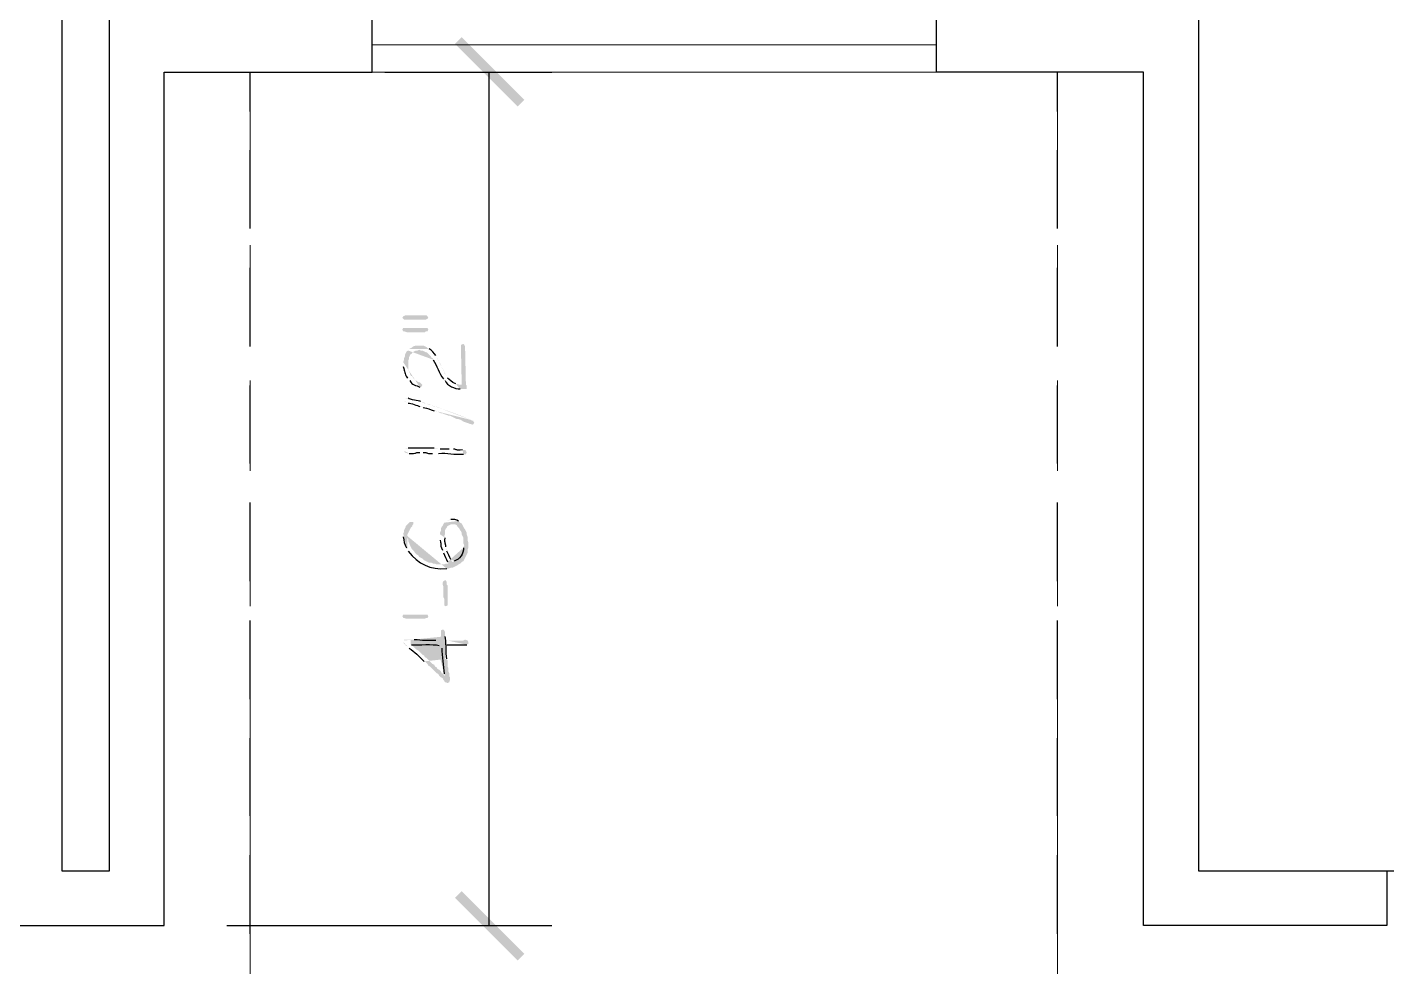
# Model space of a CAD drawing. Header units: inches. Extents: x -167 to 6071, y -6287 to -2731.
# Drawn here: x 188.2 to 274.9, y -6054.7 to -5994.7 of the extents above; entities that cross this region are included whole.
import ezdxf

# ---------------------------------------------------------------- set-up
doc = ezdxf.new("R2010")
doc.units = ezdxf.units.IN
doc.header["$LTSCALE"] = 96
doc.header["$MEASUREMENT"] = 0
doc.linetypes.add('Dash', pattern=[0.225, 0.15, -0.075])
doc.layers.add('Doors', color=5, linetype='Continuous', lineweight=9)
doc.layers.add('Furniture', color=7, linetype='Continuous', lineweight=5, true_color=0x994d00)
doc.layers.add('PDF_Geometry', color=7, linetype='Continuous', true_color=0x4a4a4a)
doc.layers.add('PDF_Solid Fills', color=7, linetype='Continuous')

msp = doc.modelspace()

# ---------------------------------------------------------------- hatches: boundary and pattern name
at = {"layer": 'PDF_Solid Fills', "true_color": 0x4a4a4a, "transparency": 33554559}
for points in [[(212.117, -6013.269), (212.223, -6013.375), (213.61, -6013.375), (213.717, -6013.322), (213.77, -6013.269), (213.717, -6013.162), (213.663, -6013.109), (212.277, -6013.109), (212.17, -6013.162)], [(212.117, -6014.015), (212.17, -6014.122), (212.223, -6014.122), (212.383, -6014.175), (213.557, -6014.175), (213.61, -6014.122), (213.717, -6014.122), (213.77, -6014.015), (213.717, -6013.909), (212.17, -6013.909)], [(215.85, -6015.082), (215.903, -6017.535), (215.903, -6017.802), (216.223, -6017.802), (216.223, -6017.589), (216.17, -6017.535), (216.117, -6015.135), (216.117, -6015.082), (216.063, -6014.975), (216.01, -6014.922), (215.903, -6014.975), (215.85, -6014.975)], [(214.677, -6030.175), (214.677, -6030.282), (214.73, -6030.389), (214.73, -6031.082), (214.783, -6031.189), (214.783, -6031.615), (214.89, -6031.669), (214.997, -6031.615), (214.997, -6030.335), (214.943, -6030.282), (214.943, -6030.122), (214.89, -6030.015), (214.837, -6030.015), (214.73, -6030.069)], [(212.383, -6032.202), (213.717, -6032.202), (213.77, -6032.309), (213.717, -6032.415), (213.61, -6032.415), (213.557, -6032.469), (212.383, -6032.469), (212.223, -6032.415), (212.17, -6032.415), (212.117, -6032.309), (212.17, -6032.202)]]:
    msp.add_hatch(color=251, dxfattribs=at).paths.add_polyline_path(points)
h = msp.add_hatch(color=251, dxfattribs=at)
h.paths.add_polyline_path([(212.49, -6015.349), (212.49, -6016.202), (212.49, -6015.989), (212.543, -6015.882), (212.543, -6015.775), (212.65, -6015.562), (212.703, -6015.562), (212.757, -6015.455), (212.97, -6015.349), (213.077, -6015.349), (213.183, -6015.295), (213.29, -6015.349), (213.397, -6015.349), (213.61, -6015.455), (213.663, -6015.455), (213.93, -6015.722), (213.983, -6015.829), (214.037, -6015.829), (214.09, -6015.935)], flags=0)
h.paths.add_polyline_path([(214.73, -6017.162), (214.73, -6017.215), (214.837, -6017.269)], flags=0)
h.paths.add_polyline_path([(215.797, -6017.802), (215.903, -6017.802), (215.903, -6017.535), (215.797, -6017.535), (215.637, -6017.482), (215.53, -6017.482)], flags=0)
h.paths.add_polyline_path([(214.997, -6017.109), (214.89, -6016.895), (214.783, -6016.789), (214.783, -6016.682), (214.677, -6016.469), (214.623, -6016.415), (214.57, -6016.255), (214.517, -6016.149), (214.41, -6015.989), (214.25, -6015.669)], flags=0)
h.paths.add_polyline_path([(213.823, -6015.242), (213.717, -6015.189), (213.663, -6015.135), (213.557, -6015.082), (213.45, -6015.029), (212.97, -6015.029), (212.81, -6015.082), (212.757, -6015.135), (212.543, -6015.242)], flags=0)
h = msp.add_hatch(color=251, dxfattribs=at)
h.paths.add_polyline_path([(212.17, -6016.202), (212.17, -6016.362)], flags=0)
h.paths.add_polyline_path([(212.437, -6017.109), (212.597, -6017.269)], flags=0)
h.paths.add_polyline_path([(213.237, -6017.695), (213.343, -6017.642), (213.397, -6017.535), (213.343, -6017.482), (213.237, -6017.375), (213.183, -6017.375), (213.077, -6017.322), (213.023, -6017.269), (212.97, -6017.269), (212.81, -6017.109), (212.757, -6017.002), (212.65, -6016.949), (212.597, -6016.842), (212.597, -6016.789), (212.49, -6016.575), (212.49, -6015.349), (212.383, -6015.402), (212.277, -6015.615), (212.277, -6015.722), (212.223, -6015.829), (212.223, -6015.935), (212.17, -6016.095)], flags=0)
h = msp.add_hatch(color=251, dxfattribs=at)
h.paths.add_polyline_path([(212.223, -6018.549), (212.277, -6018.602), (212.49, -6018.709)], flags=0)
h.paths.add_polyline_path([(213.237, -6018.922), (213.343, -6018.922), (213.45, -6018.975)], flags=0)
h.paths.add_polyline_path([(214.143, -6019.189), (214.25, -6019.189), (214.57, -6019.349), (214.677, -6019.349), (214.783, -6019.402), (214.943, -6019.455), (215.05, -6019.509), (215.157, -6019.509), (215.583, -6019.722), (215.69, -6019.722), (215.85, -6019.775), (216.01, -6019.882), (216.33, -6019.989), (216.437, -6020.042), (216.543, -6020.042), (216.543, -6020.095), (216.65, -6020.042), (216.703, -6019.935), (216.65, -6019.882), (216.65, -6019.829), (216.543, -6019.829), (216.49, -6019.775)], flags=0)
h.paths.add_polyline_path([(216.49, -6019.775, 0.021662), (214.517, -6019.029)], flags=0)
h.paths.add_polyline_path([(214.517, -6019.029), (214.41, -6018.975), (214.25, -6018.922), (214.143, -6018.922), (214.037, -6018.869), (213.93, -6018.815), (213.823, -6018.815), (213.61, -6018.709), (213.503, -6018.709), (213.29, -6018.602)], flags=0)
h.paths.add_polyline_path([(212.49, -6018.389), (212.383, -6018.389), (212.277, -6018.442)], flags=0)
h = msp.add_hatch(color=251, dxfattribs=at)
h.paths.add_polyline_path([(212.223, -6021.749), (212.277, -6021.855), (212.437, -6021.909), (212.543, -6021.909)], flags=0)
h.paths.add_polyline_path([(213.237, -6021.855), (213.45, -6021.855)], flags=0)
h.paths.add_polyline_path([(214.037, -6021.909), (214.41, -6021.909)], flags=0)
h.paths.add_polyline_path([(216.01, -6021.962), (216.17, -6021.962), (216.223, -6021.855), (216.17, -6021.749), (216.117, -6021.695), (215.957, -6021.695)], flags=0)
h.paths.add_polyline_path([(215.37, -6021.642), (215.103, -6021.642)], flags=0)
h.paths.add_polyline_path([(214.517, -6021.642), (214.25, -6021.642), (214.143, -6021.589)], flags=0)
h.paths.add_polyline_path([(212.49, -6021.589), (212.383, -6021.589), (212.277, -6021.642)], flags=0)
h = msp.add_hatch(color=251, dxfattribs=at)
h.paths.add_polyline_path([(212.17, -6027.189), (212.17, -6027.242)], flags=0)
h.paths.add_polyline_path([(212.383, -6027.935), (212.437, -6028.042), (212.437, -6027.082), (212.597, -6026.762), (212.65, -6026.655), (212.757, -6026.549), (212.757, -6026.495), (212.81, -6026.442), (212.81, -6026.282), (212.597, -6026.282), (212.33, -6026.549), (212.33, -6026.602), (212.223, -6026.815), (212.223, -6026.922), (212.17, -6027.029)], flags=0)
h = msp.add_hatch(color=251, dxfattribs=at)
h.paths.add_polyline_path([(214.517, -6027.242), (214.517, -6027.455)], flags=0)
h.paths.add_polyline_path([(214.677, -6028.095), (214.677, -6028.149), (214.73, -6028.255)], flags=0)
h.paths.add_polyline_path([(214.997, -6028.842), (215.05, -6028.949), (215.05, -6029.269), (215.21, -6029.215), (215.317, -6029.215), (215.637, -6029.055), (215.69, -6029.002), (215.797, -6028.949), (215.85, -6028.895), (215.903, -6028.842), (216.01, -6028.789), (216.063, -6028.682), (216.063, -6027.775), (216.01, -6027.935)], flags=0)
h.paths.add_polyline_path([(215.423, -6028.789), (215.317, -6028.842), (215.263, -6028.789), (215.21, -6028.682)], flags=0)
h.paths.add_polyline_path([(214.943, -6028.149), (214.943, -6028.042), (214.89, -6027.882)], flags=0)
h.paths.add_polyline_path([(214.837, -6027.295), (214.783, -6027.189), (214.783, -6026.335), (214.677, -6026.549), (214.623, -6026.602), (214.57, -6026.709), (214.57, -6026.869), (214.517, -6026.975), (214.517, -6027.082)], flags=0)
h = msp.add_hatch(color=251, dxfattribs=at)
h.paths.add_polyline_path([(214.783, -6026.335), (214.783, -6027.189), (214.837, -6027.082), (214.837, -6026.815), (214.89, -6026.709), (214.943, -6026.655), (214.997, -6026.549), (215.21, -6026.442), (215.477, -6026.442), (215.583, -6026.495), (215.637, -6026.602), (215.743, -6026.709), (215.797, -6026.815), (215.85, -6026.869), (215.903, -6026.975), (215.903, -6027.082), (216.01, -6027.295), (216.01, -6027.669), (216.063, -6027.775), (216.063, -6028.682), (216.17, -6028.469), (216.223, -6028.362), (216.277, -6028.255), (216.277, -6028.042), (216.33, -6027.935), (216.33, -6027.615), (216.277, -6027.455), (216.277, -6027.242), (216.223, -6027.082), (216.223, -6026.975), (216.117, -6026.762), (216.063, -6026.709), (215.903, -6026.389), (215.797, -6026.335), (215.69, -6026.229)], flags=0)
h.paths.add_polyline_path([(215.21, -6026.122), (215.103, -6026.175), (214.997, -6026.175), (214.89, -6026.229)], flags=0)
h = msp.add_hatch(color=251, dxfattribs=at)
h.paths.add_polyline_path([(212.437, -6028.042), (212.49, -6028.149)], flags=0)
h.paths.add_polyline_path([(214.943, -6029.269), (215.05, -6029.269), (215.05, -6028.949), (214.89, -6028.949), (214.783, -6029.002), (214.303, -6029.002), (214.197, -6028.949), (214.09, -6028.949), (213.983, -6028.895), (213.823, -6028.895), (213.503, -6028.735), (213.397, -6028.629), (213.183, -6028.522), (213.13, -6028.415), (213.023, -6028.362), (212.917, -6028.255), (212.863, -6028.149), (212.703, -6027.989), (212.597, -6027.775), (212.543, -6027.615), (212.49, -6027.509), (212.49, -6027.402), (212.437, -6027.295), (212.437, -6027.189)], flags=0)
h = msp.add_hatch(color=251, dxfattribs=at)
h.paths.add_polyline_path([(212.17, -6033.962), (212.223, -6034.069), (212.33, -6034.122), (212.33, -6034.175), (212.437, -6034.229), (212.543, -6034.335)], flags=0)
h.paths.add_polyline_path([(213.503, -6035.189), (213.61, -6035.242), (213.717, -6035.349), (213.77, -6035.455), (213.877, -6035.509), (214.303, -6035.935), (214.41, -6035.989), (214.463, -6036.095), (214.57, -6036.202), (214.677, -6036.255), (214.73, -6036.362), (214.783, -6036.415), (214.837, -6036.522), (214.89, -6036.522), (214.997, -6036.575), (215.103, -6036.522), (215.157, -6036.362), (215.157, -6036.202), (215.103, -6036.149), (215.103, -6035.935), (215.05, -6035.829), (215.05, -6035.615), (214.997, -6035.509), (214.997, -6035.135), (214.943, -6035.029)], flags=0)
h.paths.add_polyline_path([(214.837, -6033.589), (214.837, -6033.322), (214.837, -6036.095), (214.783, -6036.095), (214.73, -6035.989), (214.623, -6035.935), (214.57, -6035.829), (214.463, -6035.722), (214.357, -6035.669), (214.303, -6035.562), (214.197, -6035.509), (214.143, -6035.402), (214.037, -6035.349), (213.663, -6034.975), (213.557, -6034.922), (213.503, -6034.815), (213.397, -6034.762), (213.29, -6034.655), (213.237, -6034.602), (213.13, -6034.495), (213.023, -6034.442), (212.757, -6034.175), (212.65, -6034.122), (212.65, -6033.802), (212.223, -6033.802), (212.223, -6033.855)], flags=0)
h = msp.add_hatch(color=251, dxfattribs=at)
h.paths.add_polyline_path([(212.65, -6033.802), (212.65, -6034.122), (212.703, -6034.122)], flags=0)
h.paths.add_polyline_path([(214.463, -6034.175), (214.623, -6034.175), (214.623, -6034.335)], flags=0)
h.paths.add_polyline_path([(214.783, -6035.989), (214.837, -6036.095), (214.837, -6033.322), (214.783, -6033.215), (214.73, -6033.162), (214.677, -6033.162), (214.57, -6033.215), (214.57, -6033.855), (214.25, -6033.855)], flags=0)
h.paths.add_polyline_path([(212.863, -6033.802), (212.757, -6033.802)], flags=0)
h = msp.add_hatch(color=251, dxfattribs=at)
h.paths.add_polyline_path([(214.89, -6033.855), (214.89, -6034.122), (214.943, -6034.122)], flags=0)
h.paths.add_polyline_path([(216.223, -6034.122), (216.33, -6034.069), (216.33, -6033.962), (216.277, -6033.855), (216.117, -6033.802), (216.01, -6033.855), (214.997, -6033.855)], flags=0)

# ---------------------------------------------------------------- linework, layer by layer
at = {"layer": 'Doors', "transparency": 33554687}
for points in [[(246.197, -5995.829), (210.197, -5995.829)], [(246.197, -5997.589), (210.197, -5997.589)]]:
    msp.add_lwpolyline(points, dxfattribs=at)
at = {"layer": 'Furniture', "linetype": 'Dash', "ltscale": 0.4, "transparency": 33554687}
for points in [[(128.917, -6057.589), (202.41, -6057.589), (202.41, -5997.589)], [(320.917, -6057.589), (253.93, -6057.589), (253.93, -5997.589)]]:
    msp.add_lwpolyline(points, dxfattribs=at)
at = {"layer": 'PDF_Geometry', "color": 7}
msp.add_lwpolyline([(191.903, -5581.109), (193.397, -5581.109), (193.397, -6048.575), (190.41, -6048.575), (190.41, -5581.109)], close=True, dxfattribs=at)
for points in [[(108.97, -5876.095), (123.423, -5876.095), (123.423, -5990.815), (126.943, -5990.815), (126.943, -5961.109), (186.943, -5961.109), (186.943, -6048.575), (126.943, -6048.575), (126.943, -6018.815), (123.423, -6018.815), (123.423, -6048.575), (104.917, -6048.575), (104.917, -6052.042), (196.917, -6052.042), (196.917, -5997.589), (210.197, -5997.589), (210.197, -5994.069)], [(404.917, -6052.042), (344.917, -6052.042), (344.917, -6048.575), (262.943, -6048.575), (262.943, -5902.282)], [(193.397, -5924.469), (193.397, -5997.589)], [(274.943, -6048.575), (274.943, -6052.042), (259.423, -6052.042), (259.423, -5997.589), (246.197, -5997.589), (246.197, -5994.069)]]:
    msp.add_lwpolyline(points, dxfattribs=at)
at = {"layer": 'PDF_Geometry'}
for points in [[(202.41, -6000.095), (202.41, -5997.589)], [(210.997, -5997.589), (221.663, -5997.589)], [(217.663, -6052.042), (217.663, -5997.589)], [(253.93, -6000.095), (253.93, -5997.589)], [(202.41, -6007.562), (202.41, -6002.549)], [(253.93, -6007.562), (253.93, -6002.549)], [(202.41, -6015.082), (202.41, -6010.069)], [(253.93, -6015.082), (253.93, -6010.069)], [(202.41, -6022.549), (202.41, -6017.589)], [(253.93, -6022.549), (253.93, -6017.589)], [(202.41, -6030.069), (202.41, -6025.055)], [(253.93, -6030.069), (253.93, -6025.055)], [(202.41, -6037.589), (202.41, -6032.575)], [(253.93, -6037.589), (253.93, -6032.575)], [(202.41, -6045.055), (202.41, -6040.095)], [(253.93, -6045.055), (253.93, -6040.095)], [(202.41, -6052.575), (202.41, -6047.562)], [(253.93, -6052.575), (253.93, -6047.562)], [(200.917, -6052.042), (221.663, -6052.042)]]:
    msp.add_lwpolyline(points, dxfattribs=at)
for points in [[(214.25, -6015.669), (214.127, -6015.517), (214.023, -6015.315), (213.823, -6015.242)], [(214.09, -6015.935), (214.313, -6016.331), (214.463, -6016.785), (214.73, -6017.162)], [(212.17, -6016.362), (212.284, -6016.754), (212.218, -6016.739), (212.437, -6017.109)], [(212.597, -6017.269), (212.704, -6017.575), (213.006, -6017.547), (213.237, -6017.695)], [(214.837, -6017.269), (214.984, -6017.587), (215.467, -6017.799), (215.797, -6017.802)], [(215.53, -6017.482), (215.197, -6017.352), (215.173, -6017.206), (214.997, -6017.109)], [(213.29, -6018.602), (213.15, -6018.544), (212.599, -6018.493), (212.49, -6018.389)], [(212.49, -6018.709), (212.66, -6018.69), (213.063, -6018.864), (213.237, -6018.922)], [(213.45, -6018.975), (213.759, -6019.035), (213.859, -6019.116), (214.143, -6019.189)], [(214.143, -6021.589), (213.592, -6021.589), (213.041, -6021.589), (212.49, -6021.589)], [(212.543, -6021.909), (213.105, -6021.948), (212.84, -6021.831), (213.237, -6021.855)], [(213.45, -6021.855), (213.788, -6021.834), (213.521, -6021.941), (214.037, -6021.909)], [(214.41, -6021.909), (215.031, -6021.875), (215.383, -6021.997), (216.01, -6021.962)], [(215.103, -6021.642), (214.908, -6021.642), (214.712, -6021.642), (214.517, -6021.642)], [(215.957, -6021.695), (215.498, -6021.725), (215.651, -6021.66), (215.37, -6021.642)], [(215.69, -6026.229), (215.566, -6026.141), (215.374, -6026.112), (215.21, -6026.122)], [(212.17, -6027.242), (212.199, -6027.478), (212.254, -6027.722), (212.383, -6027.935)], [(214.517, -6027.455), (214.662, -6027.832), (214.458, -6027.594), (214.677, -6028.095)], [(214.89, -6027.882), (214.872, -6027.601), (214.807, -6027.755), (214.837, -6027.295)], [(216.01, -6027.935), (216.032, -6028.304), (215.777, -6028.68), (215.423, -6028.789)], [(212.49, -6028.149), (213.142, -6028.993), (213.876, -6029.333), (214.943, -6029.269)], [(214.73, -6028.255), (214.855, -6028.475), (214.899, -6028.63), (214.997, -6028.842)], [(215.21, -6028.682), (215.121, -6028.504), (215.032, -6028.327), (214.943, -6028.149)], [(212.703, -6034.122), (213.156, -6034.151), (214.078, -6034.062), (214.463, -6034.175)], [(214.25, -6033.855), (213.696, -6033.864), (213.403, -6033.86), (212.863, -6033.802)], [(214.943, -6035.029), (214.904, -6034.664), (214.91, -6033.834), (214.837, -6033.589)], [(214.943, -6034.122), (215.37, -6034.122), (215.797, -6034.122), (216.223, -6034.122)], [(212.543, -6034.335), (212.893, -6034.583), (213.194, -6034.874), (213.503, -6035.189)], [(214.623, -6034.335), (214.634, -6034.897), (214.758, -6035.435), (214.783, -6035.989)]]:
    msp.add_open_spline(points, degree=3, dxfattribs=at)
at = {"layer": 'PDF_Solid Fills', "color": 251, "true_color": 0x4a4a4a, "transparency": 33554559}
for points in [[(219.903, -5999.349), (215.477, -5995.775), (215.903, -5995.349)], [(219.477, -5999.775), (219.903, -5999.349), (215.477, -5995.775)], [(215.903, -6049.855), (215.477, -6050.282), (219.903, -6053.855)], [(215.477, -6050.282), (219.903, -6053.855), (219.477, -6054.282)]]:
    msp.add_solid(points, dxfattribs=at)

doc.saveas('drawing.dxf')
